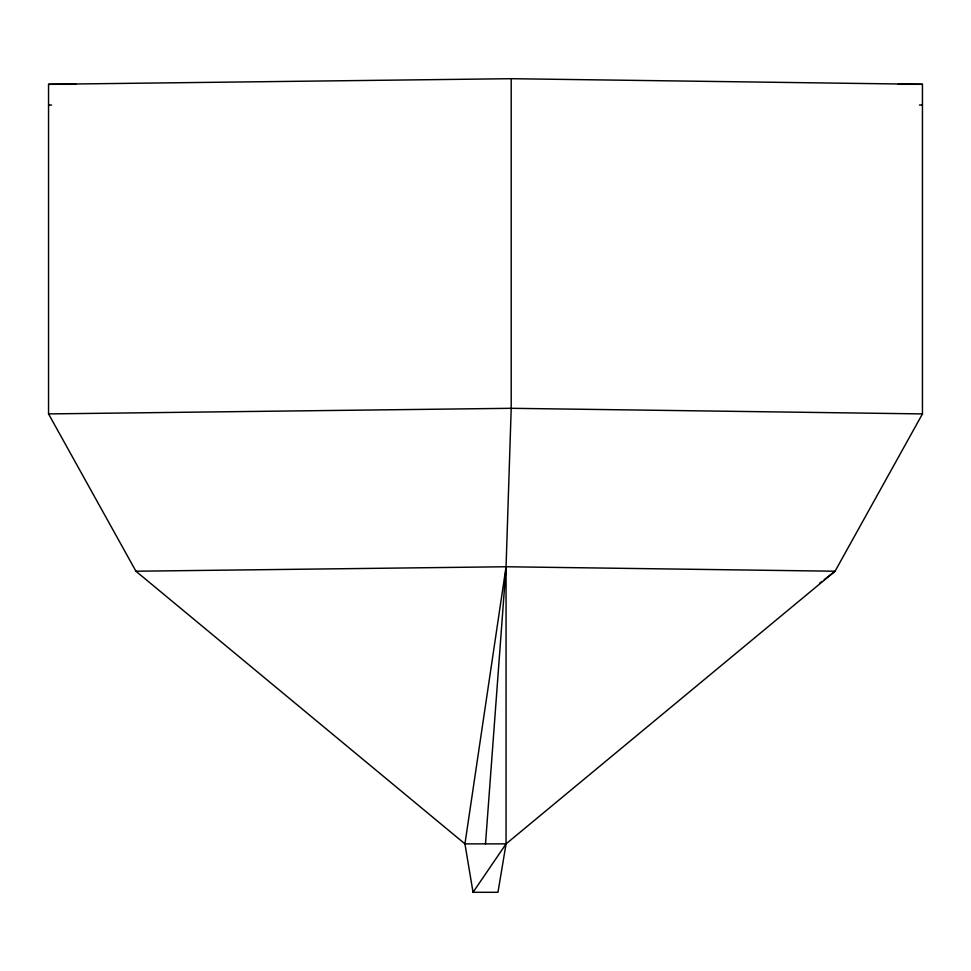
<?xml version="1.0" encoding="UTF-8"?>
<svg xmlns="http://www.w3.org/2000/svg" width="971" height="971" viewBox="0 0 971 971"><rect width="100%" height="100%" fill="white"/><g stroke="black" fill="none" stroke-linecap="round" stroke-linejoin="round"><path stroke-width="1.46" d="M485.5 843.872L506.061 566.748L511.207 408.305L511.207 78.7L48.55 84.307L48.55 413.901L135.94 571.227L464.939 843.872L506.061 843.872L835.06 571.227L922.45 413.913L922.45 84.307L511.207 78.7M135.94 571.227L506.061 566.748L506.061 843.872L497.965 892.3L473.035 892.3L464.939 843.872L506.061 566.748L835.06 571.227L824.318 579.602M473.035 892.3L506.061 843.872M819.548 583.328L821.939 581.471M48.55 413.913L511.207 408.305L922.45 413.913M48.55 84.307L75.859 84.307M898.175 84.307L922.45 84.307M48.55 105.05L51.584 105.05M919.416 105.05L922.45 105.05"/></g></svg>
